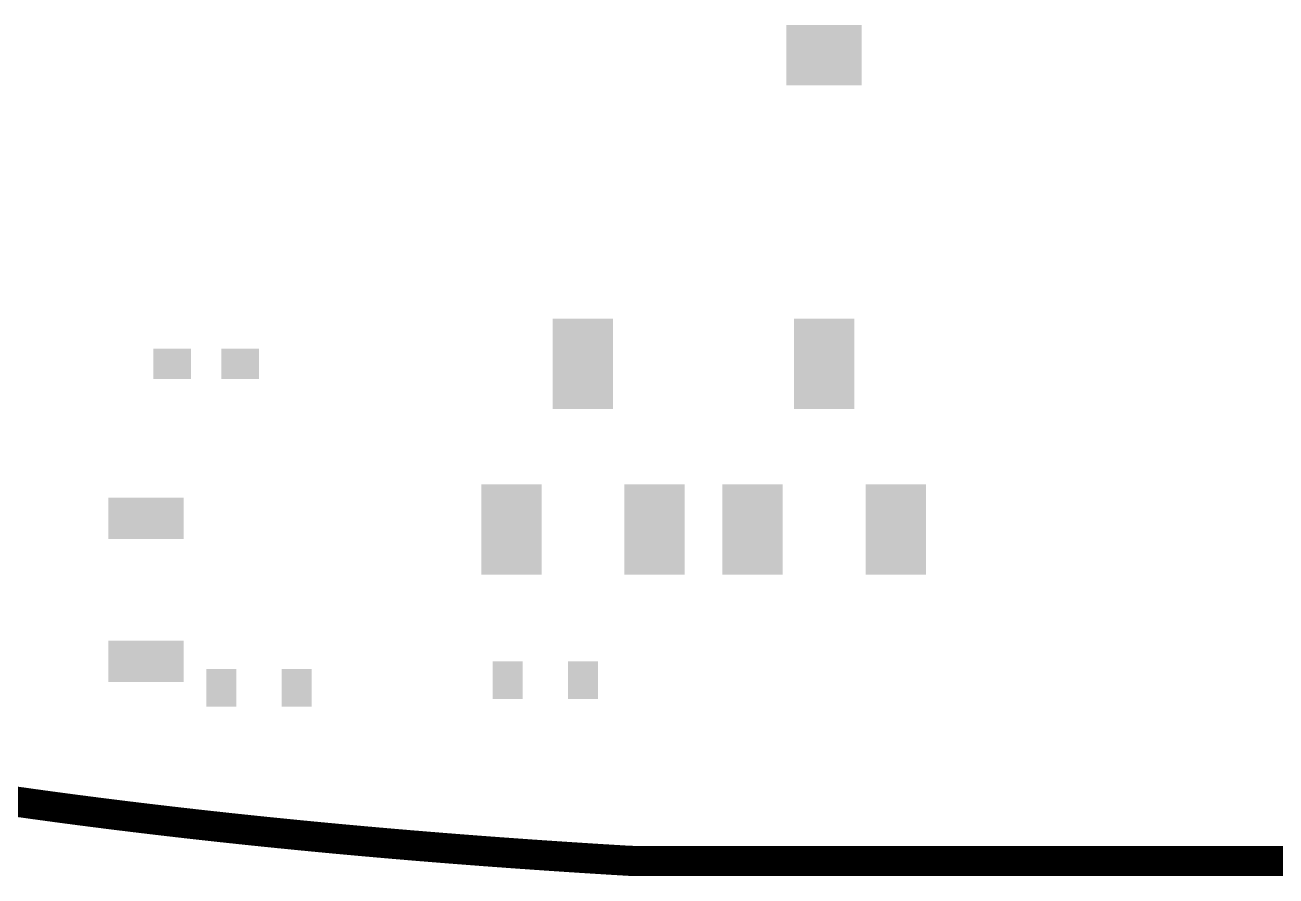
# Model space of a CAD drawing. Extents: x -0.2 to 60.2, y -0.2 to 22.2.
# Drawn here: x 13.3 to 29.9, y -0.2 to 11.1 of the extents above; entities that cross this region are included whole.
import ezdxf

# ---------------------------------------------------------------- set-up
doc = ezdxf.new("R2010")
doc.units = 0
doc.layers.add('20', color=7, linetype='CONTINUOUS')
doc.layers.add('32', color=253, linetype='CONTINUOUS')

# ---------------------------------------------------------------- blocks, each defined once
blk = doc.blocks.new('RECT')
blk.add_solid([(-0.5, -0.5), (0.5, -0.5), (-0.5, 0.5), (0.5, 0.5)])

msp = doc.modelspace()

# ---------------------------------------------------------------- linework, layer by layer
at = {"layer": '20', "const_width": 0.4}
for points in [[(13.1494, 0.7916), (12.9874, 0.8148)], [(13.2709, 0.7745), (13.1494, 0.7916)], [(13.3115, 0.7688), (13.2709, 0.7745)], [(13.352, 0.7631), (13.3115, 0.7688)], [(13.514, 0.7407), (13.352, 0.7631)], [(13.5545, 0.7352), (13.514, 0.7407)], [(13.5951, 0.7297), (13.5545, 0.7352)], [(13.7166, 0.7132), (13.5951, 0.7297)], [(13.7572, 0.7078), (13.7166, 0.7132)], [(13.8382, 0.697), (13.7572, 0.7078)], [(13.8788, 0.6916), (13.8382, 0.697)], [(13.9193, 0.6863), (13.8788, 0.6916)], [(13.9598, 0.6809), (13.9193, 0.6863)], [(14.0004, 0.6756), (13.9598, 0.6809)], [(14.0409, 0.6703), (14.0004, 0.6756)], [(14.0815, 0.6651), (14.0409, 0.6703)], [(14.122, 0.6598), (14.0815, 0.6651)], [(14.1626, 0.6546), (14.122, 0.6598)], [(14.2031, 0.6494), (14.1626, 0.6546)], [(14.2437, 0.6442), (14.2031, 0.6494)], [(14.2842, 0.639), (14.2437, 0.6442)], [(14.3248, 0.6339), (14.2842, 0.639)], [(14.3653, 0.6287), (14.3248, 0.6339)], [(14.4059, 0.6236), (14.3653, 0.6287)], [(14.4464, 0.6186), (14.4059, 0.6236)], [(14.5276, 0.6084), (14.4464, 0.6186)], [(14.5681, 0.6034), (14.5276, 0.6084)], [(14.6493, 0.5934), (14.5681, 0.6034)], [(14.6898, 0.5884), (14.6493, 0.5934)], [(14.771, 0.5786), (14.6898, 0.5884)], [(14.8115, 0.5736), (14.771, 0.5786)], [(14.8521, 0.5688), (14.8115, 0.5736)], [(14.9333, 0.559), (14.8521, 0.5688)], [(14.9739, 0.5542), (14.9333, 0.559)], [(15.0144, 0.5494), (14.9739, 0.5542)], [(15.1362, 0.535), (15.0144, 0.5494)], [(15.3392, 0.5115), (15.1362, 0.535)], [(15.3798, 0.5069), (15.3392, 0.5115)], [(15.4204, 0.5022), (15.3798, 0.5069)], [(15.5422, 0.4884), (15.4204, 0.5022)], [(15.5828, 0.4839), (15.5422, 0.4884)], [(15.6234, 0.4793), (15.5828, 0.4839)], [(15.7858, 0.4613), (15.6234, 0.4793)], [(15.8265, 0.4569), (15.7858, 0.4613)], [(15.8671, 0.4524), (15.8265, 0.4569)], [(15.9889, 0.4392), (15.8671, 0.4524)], [(16.0296, 0.4348), (15.9889, 0.4392)], [(16.1108, 0.4262), (16.0296, 0.4348)], [(16.1514, 0.4218), (16.1108, 0.4262)], [(16.1921, 0.4175), (16.1514, 0.4218)], [(16.2327, 0.4132), (16.1921, 0.4175)], [(16.2733, 0.409), (16.2327, 0.4132)], [(16.314, 0.4047), (16.2733, 0.409)], [(16.3952, 0.3963), (16.314, 0.4047)], [(16.4359, 0.3921), (16.3952, 0.3963)], [(16.4765, 0.3879), (16.4359, 0.3921)], [(16.5172, 0.3837), (16.4765, 0.3879)], [(16.5578, 0.3796), (16.5172, 0.3837)], [(16.5985, 0.3755), (16.5578, 0.3796)], [(16.6391, 0.3713), (16.5985, 0.3755)], [(16.6798, 0.3672), (16.6391, 0.3713)], [(16.7204, 0.3632), (16.6798, 0.3672)], [(16.761, 0.3591), (16.7204, 0.3632)], [(16.8017, 0.3551), (16.761, 0.3591)], [(16.8424, 0.351), (16.8017, 0.3551)], [(16.883, 0.347), (16.8424, 0.351)], [(16.9237, 0.343), (16.883, 0.347)], [(16.9643, 0.339), (16.9237, 0.343)], [(17.005, 0.3351), (16.9643, 0.339)], [(17.0456, 0.3311), (17.005, 0.3351)], [(17.127, 0.3233), (17.0456, 0.3311)], [(17.1676, 0.3194), (17.127, 0.3233)], [(17.249, 0.3116), (17.1676, 0.3194)], [(17.2896, 0.3078), (17.249, 0.3116)], [(17.3303, 0.3039), (17.2896, 0.3078)], [(17.4117, 0.2963), (17.3303, 0.3039)], [(17.4523, 0.2925), (17.4117, 0.2963)], [(17.493, 0.2888), (17.4523, 0.2925)], [(17.5337, 0.285), (17.493, 0.2888)], [(17.6151, 0.2776), (17.5337, 0.285)], [(17.6557, 0.2739), (17.6151, 0.2776)], [(17.7778, 0.2628), (17.6557, 0.2739)], [(17.9406, 0.2484), (17.7778, 0.2628)], [(17.9812, 0.2448), (17.9406, 0.2484)], [(18.0219, 0.2412), (17.9812, 0.2448)], [(18.0626, 0.2377), (18.0219, 0.2412)], [(18.1033, 0.2341), (18.0626, 0.2377)], [(18.2254, 0.2236), (18.1033, 0.2341)], [(18.2661, 0.2202), (18.2254, 0.2236)], [(18.3068, 0.2167), (18.2661, 0.2202)], [(18.3476, 0.2133), (18.3068, 0.2167)], [(18.3883, 0.2098), (18.3476, 0.2133)], [(18.4697, 0.203), (18.3883, 0.2098)], [(18.5104, 0.1997), (18.4697, 0.203)], [(18.5918, 0.1929), (18.5104, 0.1997)], [(18.6325, 0.1896), (18.5918, 0.1929)], [(18.6733, 0.1863), (18.6325, 0.1896)], [(18.7954, 0.1764), (18.6733, 0.1863)], [(18.8361, 0.1732), (18.7954, 0.1764)], [(18.8769, 0.1699), (18.8361, 0.1732)], [(18.999, 0.1603), (18.8769, 0.1699)], [(19.0398, 0.1571), (18.999, 0.1603)], [(19.0805, 0.1539), (19.0398, 0.1571)], [(19.1212, 0.1508), (19.0805, 0.1539)], [(19.162, 0.1476), (19.1212, 0.1508)], [(19.2434, 0.1414), (19.162, 0.1476)], [(19.2842, 0.1383), (19.2434, 0.1414)], [(19.3656, 0.1321), (19.2842, 0.1383)], [(19.4064, 0.1291), (19.3656, 0.1321)], [(19.4471, 0.126), (19.4064, 0.1291)], [(19.4879, 0.123), (19.4471, 0.126)], [(19.5286, 0.12), (19.4879, 0.123)], [(19.5694, 0.117), (19.5286, 0.12)], [(19.6101, 0.114), (19.5694, 0.117)], [(19.6508, 0.1111), (19.6101, 0.114)], [(19.6916, 0.1081), (19.6508, 0.1111)], [(19.7323, 0.1052), (19.6916, 0.1081)], [(19.7731, 0.1022), (19.7323, 0.1052)], [(19.8139, 0.0993), (19.7731, 0.1022)], [(19.8546, 0.0964), (19.8139, 0.0993)], [(19.8954, 0.0935), (19.8546, 0.0964)], [(19.9361, 0.0907), (19.8954, 0.0935)], [(19.9769, 0.0878), (19.9361, 0.0907)], [(20.0176, 0.085), (19.9769, 0.0878)], [(20.0584, 0.0821), (20.0176, 0.085)], [(20.1399, 0.0765), (20.0584, 0.0821)], [(20.1807, 0.0737), (20.1399, 0.0765)], [(20.2215, 0.071), (20.1807, 0.0737)], [(20.2622, 0.0682), (20.2215, 0.071)], [(20.303, 0.0655), (20.2622, 0.0682)], [(20.3438, 0.0627), (20.303, 0.0655)], [(20.3845, 0.06), (20.3438, 0.0627)], [(20.4661, 0.0546), (20.3845, 0.06)], [(20.5068, 0.0519), (20.4661, 0.0546)], [(20.5476, 0.0493), (20.5068, 0.0519)], [(20.5884, 0.0466), (20.5476, 0.0493)], [(20.6292, 0.044), (20.5884, 0.0466)], [(20.67, 0.0413), (20.6292, 0.044)], [(20.7107, 0.0387), (20.67, 0.0413)], [(20.7515, 0.0361), (20.7107, 0.0387)], [(20.7923, 0.0335), (20.7515, 0.0361)], [(20.8331, 0.031), (20.7923, 0.0335)], [(20.8739, 0.0284), (20.8331, 0.031)], [(20.9147, 0.0259), (20.8739, 0.0284)], [(20.9554, 0.0233), (20.9147, 0.0259)], [(20.9962, 0.0208), (20.9554, 0.0233)], [(21.1186, 0.0133), (20.9962, 0.0208)], [(21.1594, 0.0109), (21.1186, 0.0133)], [(21.2002, 0.0084), (21.1594, 0.0109)], [(21.241, 0.006), (21.2002, 0.0084)], [(21.2818, 0.0035), (21.241, 0.006)], [(21.4004, 0), (38.5996, 0)]]:
    msp.add_lwpolyline(points, dxfattribs=at)
at = {"layer": '20'}
for points, const_width in [([(13.1352, 0.6926, 1), (13.1636, 0.8906)], 0.2), ([(13.2848, 0.8735, 1), (13.257, 0.6755)], 0.2), ([(13.3254, 0.8678, 1), (13.2976, 0.6698)], 0.2), ([(13.3657, 0.8622, 1), (13.3383, 0.664)], 0.2), ([(13.257, 0.6755, 1), (13.2848, 0.8735)], 0.2), ([(13.2976, 0.6698, 1), (13.3254, 0.8678)], 0.2), ([(13.3381, 0.6641, 1), (13.3659, 0.8621)], 0.2), ([(13.5275, 0.8398, 1), (13.5005, 0.6416)], 0.2), ([(13.5679, 0.8343, 1), (13.5411, 0.6361)], 0.2), ([(13.6086, 0.8288, 1), (13.5816, 0.6306)], 0.2), ([(13.5003, 0.6416, 1), (13.5277, 0.8398)], 0.2), ([(13.541, 0.6361, 1), (13.568, 0.8343)], 0.2), ([(13.5817, 0.6306, 1), (13.6085, 0.8288)], 0.2), ([(13.7298, 0.8123, 1), (13.7034, 0.6141)], 0.2), ([(13.7704, 0.8069, 1), (13.744, 0.6087)], 0.2), ([(13.7031, 0.6141, 1), (13.7301, 0.8123)], 0.2), ([(13.8514, 0.7961, 1), (13.825, 0.5979)], 0.2), ([(13.744, 0.6087, 1), (13.7704, 0.8069)], 0.2), ([(13.8918, 0.7908, 1), (13.8658, 0.5924)], 0.2), ([(13.9325, 0.7854, 1), (13.9061, 0.5872)], 0.2), ([(13.825, 0.5979, 1), (13.8514, 0.7961)], 0.2), ([(13.9727, 0.7801, 1), (13.9469, 0.5817)], 0.2), ([(13.8656, 0.5925, 1), (13.892, 0.7907)], 0.2), ([(14.0134, 0.7748, 1), (13.9874, 0.5764)], 0.2), ([(13.9063, 0.5871, 1), (13.9323, 0.7855)], 0.2), ([(14.0536, 0.7695, 1), (14.0282, 0.5711)], 0.2), ([(13.9466, 0.5818, 1), (13.973, 0.78)], 0.2), ([(14.0945, 0.7643, 1), (14.0685, 0.5659)], 0.2), ([(13.9875, 0.5764, 1), (14.0133, 0.7748)], 0.2), ([(14.1347, 0.759, 1), (14.1093, 0.5606)], 0.2), ([(14.0279, 0.5711, 1), (14.0539, 0.7695)], 0.2), ([(14.1753, 0.7538, 1), (14.1499, 0.5554)], 0.2), ([(14.0688, 0.5659, 1), (14.0942, 0.7643)], 0.2), ([(14.2158, 0.7486, 1), (14.1904, 0.5502)], 0.2), ([(14.109, 0.5606, 1), (14.135, 0.759)], 0.2), ([(14.2564, 0.7434, 1), (14.231, 0.545)], 0.2), ([(14.1499, 0.5554, 1), (14.1753, 0.7538)], 0.2), ([(14.2967, 0.7382, 1), (14.2717, 0.5398)], 0.2), ([(14.1904, 0.5502, 1), (14.2158, 0.7486)], 0.2), ([(14.3375, 0.7331, 1), (14.3121, 0.5347)], 0.2), ([(14.231, 0.545, 1), (14.2564, 0.7434)], 0.2), ([(14.2715, 0.5398, 1), (14.2969, 0.7382)], 0.2), ([(14.3123, 0.5347, 1), (14.3373, 0.7331)], 0.2), ([(14.3778, 0.7279, 1), (14.3528, 0.5295)], 0.2), ([(14.4182, 0.7228, 1), (14.3936, 0.5244)], 0.2), ([(14.4589, 0.7178, 1), (14.4339, 0.5194)], 0.2), ([(14.3526, 0.5295, 1), (14.378, 0.7279)], 0.2), ([(14.3934, 0.5244, 1), (14.4184, 0.7228)], 0.2), ([(14.5399, 0.7076, 1), (14.5153, 0.5092)], 0.2), ([(14.4341, 0.5194, 1), (14.4587, 0.7178)], 0.2), ([(14.5803, 0.7027, 1), (14.5559, 0.5041)], 0.2), ([(14.5151, 0.5092, 1), (14.5401, 0.7076)], 0.2), ([(14.6616, 0.6926, 1), (14.637, 0.4942)], 0.2), ([(14.5558, 0.5042, 1), (14.5804, 0.7026)], 0.2), ([(14.7018, 0.6877, 1), (14.6778, 0.4891)], 0.2), ([(14.6371, 0.4941, 1), (14.6615, 0.6927)], 0.2), ([(14.7833, 0.6778, 1), (14.7587, 0.4794)], 0.2), ([(14.6775, 0.4892, 1), (14.7021, 0.6876)], 0.2), ([(14.8232, 0.6729, 1), (14.7998, 0.4743)], 0.2), ([(14.8641, 0.6681, 1), (14.8401, 0.4695)], 0.2), ([(14.759, 0.4793, 1), (14.783, 0.6779)], 0.2), ([(14.7992, 0.4744, 1), (14.8238, 0.6728)], 0.2), ([(14.945, 0.6583, 1), (14.9216, 0.4597)], 0.2), ([(14.8404, 0.4695, 1), (14.8638, 0.6681)], 0.2), ([(14.9857, 0.6535, 1), (14.9621, 0.4549)], 0.2), ([(15.0261, 0.6487, 1), (15.0027, 0.4501)], 0.2), ([(14.9213, 0.4597, 1), (14.9453, 0.6583)], 0.2), ([(14.9622, 0.4549, 1), (14.9856, 0.6535)], 0.2), ([(15.0026, 0.4501, 1), (15.0262, 0.6487)], 0.2), ([(15.1477, 0.6343, 1), (15.1247, 0.4357)], 0.2), ([(15.1245, 0.4357, 1), (15.1479, 0.6343)], 0.2), ([(15.3505, 0.6109, 1), (15.3279, 0.4121)], 0.2), ([(15.3913, 0.6062, 1), (15.3683, 0.4076)], 0.2), ([(15.4317, 0.6016, 1), (15.4091, 0.4028)], 0.2), ([(15.3277, 0.4122, 1), (15.3507, 0.6108)], 0.2), ([(15.3685, 0.4075, 1), (15.3911, 0.6063)], 0.2), ([(15.4089, 0.4029, 1), (15.4319, 0.6015)], 0.2), ([(15.5532, 0.5878, 1), (15.5312, 0.389)], 0.2), ([(15.5941, 0.5833, 1), (15.5715, 0.3845)], 0.2), ([(15.6344, 0.5787, 1), (15.6124, 0.3799)], 0.2), ([(15.5309, 0.389, 1), (15.5535, 0.5878)], 0.2), ([(15.5718, 0.3845, 1), (15.5938, 0.5833)], 0.2), ([(15.6121, 0.3799, 1), (15.6347, 0.5787)], 0.2), ([(15.7965, 0.5607, 1), (15.7751, 0.3619)], 0.2), ([(15.8375, 0.5563, 1), (15.8155, 0.3575)], 0.2), ([(15.8779, 0.5518, 1), (15.8563, 0.353)], 0.2), ([(15.7748, 0.3619, 1), (15.7968, 0.5607)], 0.2), ([(15.8158, 0.3575, 1), (15.8372, 0.5563)], 0.2), ([(15.8561, 0.353, 1), (15.8781, 0.5518)], 0.2), ([(15.9996, 0.5386, 1), (15.9782, 0.3398)], 0.2), ([(16.0401, 0.5342, 1), (16.0191, 0.3354)], 0.2), ([(15.9781, 0.3398, 1), (15.9997, 0.5386)], 0.2), ([(16.1216, 0.5256, 1), (16.1, 0.3268)], 0.2), ([(16.0189, 0.3354, 1), (16.0403, 0.5342)], 0.2), ([(16.1619, 0.5212, 1), (16.1409, 0.3224)], 0.2), ([(16.2026, 0.5169, 1), (16.1816, 0.3181)], 0.2), ([(16.1003, 0.3268, 1), (16.1213, 0.5256)], 0.2), ([(16.243, 0.5127, 1), (16.2224, 0.3137)], 0.2), ([(16.1406, 0.3224, 1), (16.1622, 0.5212)], 0.2), ([(16.2838, 0.5084, 1), (16.2628, 0.3096)], 0.2), ([(16.1816, 0.3181, 1), (16.2026, 0.5169)], 0.2), ([(16.3243, 0.5042, 1), (16.3037, 0.3052)], 0.2), ([(16.2222, 0.3138, 1), (16.2432, 0.5126)], 0.2), ([(16.263, 0.3095, 1), (16.2836, 0.5085)], 0.2), ([(16.4055, 0.4958, 1), (16.3849, 0.2968)], 0.2), ([(16.3035, 0.3053, 1), (16.3245, 0.5041)], 0.2), ([(16.4462, 0.4916, 1), (16.4256, 0.2926)], 0.2), ([(16.4868, 0.4874, 1), (16.4662, 0.2884)], 0.2), ([(16.3849, 0.2968, 1), (16.4055, 0.4958)], 0.2), ([(16.5272, 0.4832, 1), (16.5072, 0.2842)], 0.2), ([(16.4256, 0.2926, 1), (16.4462, 0.4916)], 0.2), ([(16.5678, 0.4791, 1), (16.5478, 0.2801)], 0.2), ([(16.4662, 0.2884, 1), (16.4868, 0.4874)], 0.2), ([(16.6088, 0.475, 1), (16.5882, 0.276)], 0.2), ([(16.5069, 0.2842, 1), (16.5275, 0.4832)], 0.2), ([(16.6491, 0.4708, 1), (16.6291, 0.2718)], 0.2), ([(16.5478, 0.2801, 1), (16.5678, 0.4791)], 0.2), ([(16.6896, 0.4667, 1), (16.67, 0.2677)], 0.2), ([(16.5885, 0.276, 1), (16.6085, 0.475)], 0.2), ([(16.7304, 0.4627, 1), (16.7104, 0.2637)], 0.2), ([(16.6288, 0.2718, 1), (16.6494, 0.4708)], 0.2), ([(16.7708, 0.4586, 1), (16.7512, 0.2596)], 0.2), ([(16.6698, 0.2677, 1), (16.6898, 0.4667)], 0.2), ([(16.8117, 0.4546, 1), (16.7917, 0.2556)], 0.2), ([(16.7106, 0.2637, 1), (16.7302, 0.4627)], 0.2), ([(16.8522, 0.4505, 1), (16.8326, 0.2515)], 0.2), ([(16.751, 0.2596, 1), (16.771, 0.4586)], 0.2), ([(16.8928, 0.4465, 1), (16.8732, 0.2475)], 0.2), ([(16.7919, 0.2556, 1), (16.8115, 0.4546)], 0.2), ([(16.9335, 0.4425, 1), (16.9139, 0.2435)], 0.2), ([(16.8324, 0.2515, 1), (16.8524, 0.4505)], 0.2), ([(16.9738, 0.4385, 1), (16.9548, 0.2395)], 0.2), ([(16.8732, 0.2475, 1), (16.8928, 0.4465)], 0.2), ([(17.0148, 0.4346, 1), (16.9952, 0.2356)], 0.2), ([(16.9139, 0.2435, 1), (16.9335, 0.4425)], 0.2), ([(17.0551, 0.4306, 1), (17.0361, 0.2316)], 0.2), ([(16.9545, 0.2395, 1), (16.9741, 0.4385)], 0.2), ([(16.9955, 0.2356, 1), (17.0145, 0.4346)], 0.2), ([(17.1366, 0.4228, 1), (17.1174, 0.2238)], 0.2), ([(17.0358, 0.2316, 1), (17.0554, 0.4306)], 0.2), ([(17.1771, 0.4189, 1), (17.1581, 0.2199)], 0.2), ([(17.1175, 0.2238, 1), (17.1365, 0.4228)], 0.2), ([(17.2583, 0.4112, 1), (17.2397, 0.212)], 0.2), ([(17.158, 0.2199, 1), (17.1772, 0.4189)], 0.2), ([(17.2991, 0.4073, 1), (17.2801, 0.2083)], 0.2), ([(17.3396, 0.4035, 1), (17.321, 0.2043)], 0.2), ([(17.2395, 0.2121, 1), (17.2585, 0.4111)], 0.2), ([(17.2803, 0.2082, 1), (17.2989, 0.4074)], 0.2), ([(17.3208, 0.2044, 1), (17.3398, 0.4034)], 0.2), ([(17.421, 0.3959, 1), (17.4024, 0.1967)], 0.2), ([(17.4614, 0.3921, 1), (17.4432, 0.1929)], 0.2), ([(17.5023, 0.3884, 1), (17.4837, 0.1892)], 0.2), ([(17.4024, 0.1967, 1), (17.421, 0.3959)], 0.2), ([(17.5428, 0.3846, 1), (17.5246, 0.1854)], 0.2), ([(17.443, 0.1929, 1), (17.4616, 0.3921)], 0.2), ([(17.4839, 0.1892, 1), (17.5021, 0.3884)], 0.2), ([(17.6242, 0.3772, 1), (17.606, 0.178)], 0.2), ([(17.5244, 0.1854, 1), (17.543, 0.3846)], 0.2), ([(17.6648, 0.3735, 1), (17.6466, 0.1743)], 0.2), ([(17.606, 0.178, 1), (17.6242, 0.3772)], 0.2), ([(17.6466, 0.1743, 1), (17.6648, 0.3735)], 0.2), ([(17.7866, 0.3624, 1), (17.769, 0.1632)], 0.2), ([(17.7687, 0.1632, 1), (17.7869, 0.3624)], 0.2), ([(17.9494, 0.348, 1), (17.9318, 0.1488)], 0.2), ([(17.99, 0.3444, 1), (17.9724, 0.1452)], 0.2), ([(18.0305, 0.3408, 1), (18.0133, 0.1416)], 0.2), ([(17.9318, 0.1488, 1), (17.9494, 0.348)], 0.2), ([(18.0714, 0.3373, 1), (18.0538, 0.1381)], 0.2), ([(17.9724, 0.1452, 1), (17.99, 0.3444)], 0.2), ([(18.1119, 0.3337, 1), (18.0947, 0.1345)], 0.2), ([(18.0131, 0.1416, 1), (18.0307, 0.3408)], 0.2), ([(18.054, 0.1381, 1), (18.0712, 0.3373)], 0.2), ([(18.0945, 0.1345, 1), (18.1121, 0.3337)], 0.2), ([(18.2337, 0.3233, 1), (18.2171, 0.1239)], 0.2), ([(18.2747, 0.3198, 1), (18.2575, 0.1206)], 0.2), ([(18.3151, 0.3164, 1), (18.2985, 0.117)], 0.2), ([(18.2168, 0.124, 1), (18.234, 0.3232)], 0.2), ([(18.3562, 0.3129, 1), (18.339, 0.1137)], 0.2), ([(18.2578, 0.1205, 1), (18.2744, 0.3199)], 0.2), ([(18.3966, 0.3095, 1), (18.38, 0.1101)], 0.2), ([(18.2982, 0.1171, 1), (18.3154, 0.3163)], 0.2), ([(18.3393, 0.1136, 1), (18.3559, 0.313)], 0.2), ([(18.4778, 0.3027, 1), (18.4616, 0.1033)], 0.2), ([(18.3797, 0.1102, 1), (18.3969, 0.3094)], 0.2), ([(18.5187, 0.2994, 1), (18.5021, 0.1)], 0.2), ([(18.4614, 0.1033, 1), (18.478, 0.3027)], 0.2), ([(18.5999, 0.2926, 1), (18.5837, 0.0932)], 0.2), ([(18.5023, 0.1, 1), (18.5185, 0.2994)], 0.2), ([(18.6406, 0.2893, 1), (18.6244, 0.0899)], 0.2), ([(18.6814, 0.286, 1), (18.6652, 0.0866)], 0.2), ([(18.5835, 0.0932, 1), (18.6001, 0.2926)], 0.2), ([(18.6244, 0.0899, 1), (18.6406, 0.2893)], 0.2), ([(18.6652, 0.0866, 1), (18.6814, 0.286)], 0.2), ([(18.8032, 0.2761, 1), (18.7876, 0.0767)], 0.2), ([(18.8442, 0.2729, 1), (18.828, 0.0735)], 0.2), ([(18.8847, 0.2696, 1), (18.8691, 0.0702)], 0.2), ([(18.7873, 0.0767, 1), (18.8035, 0.2761)], 0.2), ([(18.8283, 0.0735, 1), (18.8439, 0.2729)], 0.2), ([(18.8688, 0.0702, 1), (18.885, 0.2696)], 0.2), ([(19.0068, 0.26, 1), (18.9912, 0.0606)], 0.2), ([(19.0476, 0.2568, 1), (19.032, 0.0574)], 0.2), ([(19.0881, 0.2536, 1), (19.0729, 0.0542)], 0.2), ([(18.9912, 0.0606, 1), (19.0068, 0.26)], 0.2), ([(19.129, 0.2505, 1), (19.1134, 0.0511)], 0.2), ([(19.032, 0.0574, 1), (19.0476, 0.2568)], 0.2), ([(19.1696, 0.2473, 1), (19.1544, 0.0479)], 0.2), ([(19.0727, 0.0542, 1), (19.0883, 0.2536)], 0.2), ([(19.1136, 0.0511, 1), (19.1288, 0.2505)], 0.2), ([(19.251, 0.2411, 1), (19.2358, 0.0417)], 0.2), ([(19.1542, 0.0479, 1), (19.1698, 0.2473)], 0.2), ([(19.2918, 0.238, 1), (19.2766, 0.0386)], 0.2), ([(19.2358, 0.0417, 1), (19.251, 0.2411)], 0.2), ([(19.3729, 0.2318, 1), (19.3583, 0.0324)], 0.2), ([(19.2766, 0.0386, 1), (19.2918, 0.238)], 0.2), ([(19.414, 0.2288, 1), (19.3988, 0.0294)], 0.2), ([(19.4544, 0.2257, 1), (19.4398, 0.0263)], 0.2), ([(19.358, 0.0324, 1), (19.3732, 0.2318)], 0.2), ([(19.4953, 0.2227, 1), (19.4805, 0.0233)], 0.2), ([(19.3991, 0.0294, 1), (19.4137, 0.2288)], 0.2), ([(19.5359, 0.2197, 1), (19.5213, 0.0203)], 0.2), ([(19.4395, 0.0263, 1), (19.4547, 0.2257)], 0.2), ([(19.5768, 0.2167, 1), (19.562, 0.0173)], 0.2), ([(19.4806, 0.0233, 1), (19.4952, 0.2227)], 0.2), ([(19.6172, 0.2137, 1), (19.603, 0.0143)], 0.2), ([(19.5212, 0.0203, 1), (19.536, 0.2197)], 0.2), ([(19.6581, 0.2108, 1), (19.6435, 0.0114)], 0.2), ([(19.5621, 0.0173, 1), (19.5767, 0.2167)], 0.2), ([(19.6987, 0.2078, 1), (19.6845, 0.0084)], 0.2), ([(19.6027, 0.0143, 1), (19.6175, 0.2137)], 0.2), ([(19.7396, 0.2049, 1), (19.725, 0.0055)], 0.2), ([(19.6437, 0.0114, 1), (19.6579, 0.2108)], 0.2), ([(19.7802, 0.2019, 1), (19.766, 0.0025)], 0.2), ([(19.6843, 0.0084, 1), (19.6989, 0.2078)], 0.2), ([(19.821, 0.199, 1), (19.8068, -0.0004)], 0.2), ([(19.7252, 0.0055, 1), (19.7394, 0.2049)], 0.2), ([(19.8617, 0.1961, 1), (19.8475, -0.0033)], 0.2), ([(19.7658, 0.0025, 1), (19.7804, 0.2019)], 0.2), ([(19.9023, 0.1933, 1), (19.8885, -0.0063)], 0.2), ([(19.8068, -0.0004, 1), (19.821, 0.199)], 0.2), ([(19.9432, 0.1904, 1), (19.929, -0.009)], 0.2), ([(19.8475, -0.0033, 1), (19.8617, 0.1961)], 0.2), ([(19.9838, 0.1876, 1), (19.97, -0.012)], 0.2), ([(19.8883, -0.0062, 1), (19.9025, 0.1932)], 0.2), ([(20.0247, 0.1847, 1), (20.0105, -0.0147)], 0.2), ([(19.9292, -0.0091, 1), (19.943, 0.1905)], 0.2), ([(20.0653, 0.1819, 1), (20.0515, -0.0177)], 0.2), ([(19.9698, -0.0119, 1), (19.984, 0.1875)], 0.2), ([(20.0108, -0.0148, 1), (20.0245, 0.1848)], 0.2), ([(20.1468, 0.1763, 1), (20.1331, -0.0233)], 0.2), ([(20.0513, -0.0176, 1), (20.0655, 0.1818)], 0.2), ([(20.1873, 0.1735, 1), (20.1741, -0.0261)], 0.2), ([(20.2283, 0.1708, 1), (20.2146, -0.0288)], 0.2), ([(20.1331, -0.0233, 1), (20.1468, 0.1763)], 0.2), ([(20.2688, 0.168, 1), (20.2556, -0.0316)], 0.2), ([(20.1738, -0.0261, 1), (20.1875, 0.1735)], 0.2), ([(20.3098, 0.1653, 1), (20.2961, -0.0343)], 0.2), ([(20.2148, -0.0288, 1), (20.2281, 0.1708)], 0.2), ([(20.3504, 0.1625, 1), (20.3372, -0.0371)], 0.2), ([(20.2554, -0.0316, 1), (20.2691, 0.168)], 0.2), ([(20.3911, 0.1598, 1), (20.3779, -0.0398)], 0.2), ([(20.2964, -0.0343, 1), (20.3096, 0.1653)], 0.2), ([(20.3369, -0.0371, 1), (20.3506, 0.1625)], 0.2), ([(20.4727, 0.1544, 1), (20.4595, -0.0452)], 0.2), ([(20.3779, -0.0398, 1), (20.3911, 0.1598)], 0.2), ([(20.5132, 0.1517, 1), (20.5005, -0.0479)], 0.2), ([(20.5542, 0.1491, 1), (20.541, -0.0505)], 0.2), ([(20.4595, -0.0452, 1), (20.4727, 0.1544)], 0.2), ([(20.5948, 0.1464, 1), (20.582, -0.0532)], 0.2), ([(20.5002, -0.0479, 1), (20.5134, 0.1517)], 0.2), ([(20.6358, 0.1438, 1), (20.6226, -0.0558)], 0.2), ([(20.5413, -0.0505, 1), (20.554, 0.1491)], 0.2), ([(20.6763, 0.1411, 1), (20.6636, -0.0585)], 0.2), ([(20.5818, -0.0532, 1), (20.595, 0.1464)], 0.2), ([(20.7171, 0.1385, 1), (20.7044, -0.0611)], 0.2), ([(20.6228, -0.0558, 1), (20.6355, 0.1438)], 0.2), ([(20.7579, 0.1359, 1), (20.7451, -0.0637)], 0.2), ([(20.6633, -0.0585, 1), (20.6766, 0.1411)], 0.2), ([(20.7984, 0.1333, 1), (20.7862, -0.0663)], 0.2), ([(20.7044, -0.0611, 1), (20.7171, 0.1385)], 0.2), ([(20.8394, 0.1308, 1), (20.8267, -0.0688)], 0.2), ([(20.7451, -0.0637, 1), (20.7579, 0.1359)], 0.2), ([(20.88, 0.1282, 1), (20.8677, -0.0714)], 0.2), ([(20.7859, -0.0663, 1), (20.7987, 0.1333)], 0.2), ([(20.921, 0.1257, 1), (20.9083, -0.0739)], 0.2), ([(20.827, -0.0688, 1), (20.8392, 0.1308)], 0.2), ([(20.9615, 0.1231, 1), (20.9493, -0.0765)], 0.2), ([(20.8675, -0.0714, 1), (20.8802, 0.1282)], 0.2), ([(21.0023, 0.1206, 1), (20.9901, -0.079)], 0.2), ([(20.9085, -0.0739, 1), (20.9208, 0.1257)], 0.2), ([(20.9491, -0.0765, 1), (20.9618, 0.1231)], 0.2), ([(20.9901, -0.079, 1), (21.0023, 0.1206)], 0.2), ([(21.1245, 0.1131, 1), (21.1127, -0.0865)], 0.2), ([(21.1655, 0.1107, 1), (21.1533, -0.0889)], 0.2), ([(21.2061, 0.1082, 1), (21.1943, -0.0914)], 0.2), ([(21.1125, -0.0865, 1), (21.1247, 0.1131)], 0.2), ([(21.2471, 0.1058, 1), (21.2349, -0.0938)], 0.2), ([(21.1535, -0.0889, 1), (21.1653, 0.1107)], 0.2), ([(21.2818, 0.0035, 0.0148), (21.4004, 0)], 0.4), ([(21.2877, 0.1033, 1), (21.2758, -0.0963)], 0.2), ([(21.1941, -0.0914, 1), (21.2063, 0.1082)], 0.2), ([(21.2351, -0.0938, 1), (21.2468, 0.1058)], 0.2), ([(21.2757, -0.0963, 1), (21.2879, 0.1033)], 0.2), ([(21.4004, 0.1, 1), (21.4004, -0.1)], 0.2), ([(21.4004, -0.1, 1), (21.4004, 0.1)], 0.2)]:
    msp.add_lwpolyline(points, format="xyb", dxfattribs=dict(at, const_width=const_width))

# ---------------------------------------------------------------- block references
at = {"layer": '32'}
for p, xscale, rotation in [((23.9, 10.7), 0.8, 270), ((14.9, 4.55), 0.55, 90), ((14.9, 2.65), 0.55, 90)]:
    msp.add_blockref('RECT', p, dxfattribs=dict(at, xscale=xscale, rotation=rotation))
at = {"layer": '32', "rotation": 180}
for p, xscale, yscale in [((20.7, 6.6), 0.8, 1.2), ((23.9, 6.6), 0.8, 1.2), ((19.75, 4.4), 0.8, 1.2), ((21.65, 4.4), 0.8, 1.2), ((22.95, 4.4), 0.8, 1.2), ((24.85, 4.4), 0.8, 1.2), ((15.9, 2.3), 0.4, 0.5), ((16.9, 2.3), 0.4, 0.5), ((19.7, 2.4), 0.4, 0.5), ((20.7, 2.4), 0.4, 0.5)]:
    msp.add_blockref('RECT', p, dxfattribs=dict(at, xscale=xscale, yscale=yscale))
at = {"layer": '32', "xscale": 0.5, "yscale": 0.4}
for p in [(15.25, 6.6), (16.15, 6.6)]:
    msp.add_blockref('RECT', p, dxfattribs=at)

doc.saveas('drawing.dxf')
